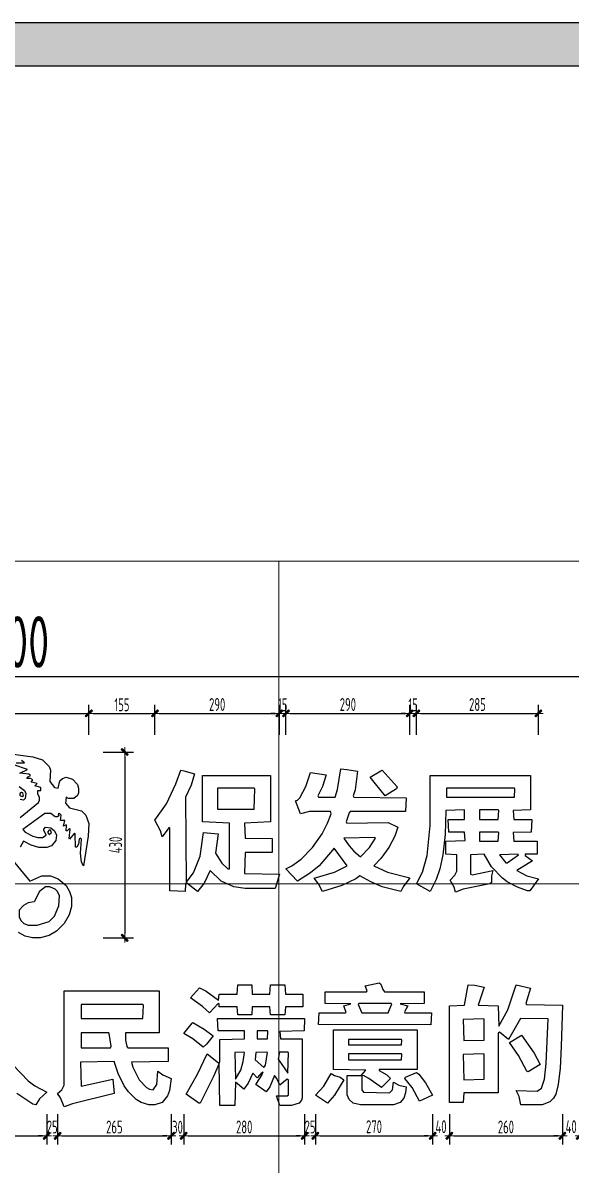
# Model space of a CAD drawing. Header units: millimetres. Extents: x 3119 to 22999, y 1964 to 6765.
# Drawn here: x 12092 to 13365, y 4112 to 6765 of the extents above; entities that cross this region are included whole.
import ezdxf

# ---------------------------------------------------------------- set-up
doc = ezdxf.new("R2010")
doc.units = ezdxf.units.MM
doc.layers.get('Defpoints').update_dxf_attribs({"color": 250})
doc.layers.add('FC-FLOOR【地材分格】', color=138, linetype='Continuous', lineweight=0)
doc.layers.add('RC-FIN【天花轮廓线】', color=30, linetype='Continuous', lineweight=0)
for name, color, linetype in [('HATCH【填充】', 250, 'Continuous'), ('Q◆03 公共标注', 44, 'Continuous'), ('WALL', 6, 'Continuous')]:
    doc.layers.add(name, color=color, linetype=linetype)
doc.styles.add('CCD_DIM', font='ARCHS.SHX', dxfattribs={"width": 0.7})
doc.dimstyles.new('ZL_1：10', dxfattribs={"dimscale": 10, "dimtxt": 3, "dimasz": 1, "dimexe": 2, "dimexo": 1, "dimgap": 0.5, "dimtad": 1, "dimdec": 0, "dimrnd": 5, "dimdsep": 46, "dimtxsty": 'CCD_DIM', "dimblk": 'WS-cj', "dimblk1": 'WS-cj', "dimblk2": 'WS-cj', "dimcen": 0, "dimclrd": 44, "dimclre": 44, "dimclrt": 2, "dimadec": 0, "dimazin": 0, "dimtfac": 1, "dimtdec": 0, "dimtix": 1, "dimtofl": 0, "dimtmove": 2, "dimatfit": 3, "dimldrblk": 'hl_arrow2', "dimfxl": 5, "dimfxlon": 1, "dimarcsym": 0})
doc.dimstyles.new('ZL_1：40', dxfattribs={"dimscale": 40, "dimtxt": 3, "dimasz": 1, "dimexe": 2, "dimexo": 1, "dimgap": 0.5, "dimtad": 1, "dimdec": 0, "dimrnd": 5, "dimdsep": 46, "dimtxsty": 'CCD_DIM', "dimblk": 'WS-cj', "dimblk1": 'WS-cj', "dimblk2": 'WS-cj', "dimcen": 0, "dimclrd": 44, "dimclre": 44, "dimclrt": 2, "dimadec": 0, "dimazin": 0, "dimtfac": 1, "dimtdec": 0, "dimtix": 1, "dimtofl": 0, "dimtmove": 2, "dimatfit": 3, "dimldrblk": 'hl_arrow2', "dimfxl": 5, "dimfxlon": 1, "dimarcsym": 0})

# ---------------------------------------------------------------- blocks, each defined once
blk = doc.blocks.new('46464161')
at = {"linetype": 'Continuous'}
for points in [[(14049.7, 638.6), (14098.7, 631.6), (14114.7, 626.6), (14125.7, 615.6), (14127.7, 609.6), (14126.7, 590.6), (14134.7, 580.6), (14140.7, 579.6), (14143.7, 591.6), (14147.7, 595.6), (14153.7, 597.6), (14164.7, 594.6), (14172.7, 585.6), (14174.7, 579.6), (14174.7, 571.6), (14172.7, 567.6), (14166.7, 562.6), (14157.7, 562.6), (14153.7, 564.6), (14152.7, 554.6), (14159.7, 546.6), (14179.7, 541.6), (14186.7, 534.6), (14191.7, 520.6), (14190.7, 499.6), (14182.7, 450.6), (14179.7, 456.6), (14177.7, 471.6), (14179.7, 494.6), (14177.7, 496.6), (14175.7, 494.6), (14174.7, 486.6), (14171.7, 481.6), (14169.7, 481.6), (14168.7, 503.6), (14167.7, 504.6), (14159.7, 494.6), (14158.7, 495.6), (14160.7, 511.6), (14159.7, 512.6), (14155.7, 508.6), (14153.7, 508.6), (14154.7, 517.6), (14153.7, 518.6), (14149.7, 516.6), (14151.7, 525.6), (14144.7, 525.6), (14145.7, 534.6), (14142.7, 537.6), (14140.7, 536.6), (14141.7, 533.6), (14139.7, 531.6), (14135.7, 531.6), (14128.7, 537.6), (14118.7, 537.6), (14081.7, 510.6), (14085.7, 506.6), (14098.7, 499.6), (14106.7, 497.6), (14114.7, 497.6), (14120.7, 501.6), (14116.7, 509.6), (14116.7, 511.6), (14119.7, 514.6), (14128.7, 513.6), (14134.7, 508.6), (14137.7, 501.6), (14136.7, 492.6), (14129.7, 483.6), (14121.7, 480.6), (14108.7, 480.6), (14095.7, 484.6), (14082.7, 491.6), (14077.7, 481.6)], [(14057.7, 468.6), (14093.7, 424.6), (14113.7, 433.6), (14127.7, 433.6), (14140.7, 428.6), (14153.7, 417.6), (14159.7, 407.6), (14162.7, 397.6), (14162.7, 382.6), (14158.7, 368.6), (14150.7, 354.6), (14137.7, 341.6), (14125.7, 334.6), (14110.7, 330.6), (14097.7, 330.6), (14085.7, 333.6), (14074.7, 339.6)], [(14075.7, 582.6), (14084.7, 575.6), (14086.7, 570.6), (14085.7, 562.6), (14082.7, 559.6), (14077.7, 560.6)], [(14077.7, 530.6), (14107.7, 555.6), (14109.7, 559.6), (14109.7, 564.6), (14106.7, 569.6), (14106.7, 575.6), (14111.7, 575.6), (14111.7, 580.6), (14101.7, 583.6), (14105.7, 587.6), (14095.7, 589.6), (14098.7, 593.6), (14094.7, 595.6), (14088.7, 595.6), (14090.7, 598.6), (14094.7, 600.6), (14091.7, 602.6), (14076.7, 604.6), (14089.7, 610.6), (14066.7, 618.6)], [(14070.7, 621.6), (14084.7, 621.6), (14079.7, 625.6)], [(14344.7, 609.6), (14349.7, 608.6), (14367.7, 603.6), (14361.7, 584.6), (14352.7, 564.6), (14353.7, 422.6), (14365.7, 438.6), (14376.7, 466.6), (14382.7, 505.6), (14406.7, 503.6), (14402.7, 471.6), (14412.7, 454.6), (14422.7, 445.6), (14425.7, 445.6), (14425.7, 521.6), (14380.7, 523.6), (14380.7, 600.6), (14493.7, 600.6), (14493.7, 523.6), (14450.7, 521.6), (14451.7, 496.6), (14496.7, 495.6), (14496.7, 472.6), (14451.7, 472.6), (14450.7, 437.6), (14508.7, 436.6), (14501.7, 412.6), (14451.7, 412.6), (14432.7, 415.6), (14411.7, 424.6), (14393.7, 442.6), (14383.7, 421.6), (14372.7, 407.6), (14354.7, 421.6), (14352.7, 420.6), (14351.7, 407.6), (14326.7, 408.6), (14326.7, 513.6), (14324.7, 513.6), (14313.7, 498.6), (14310.7, 508.6), (14301.7, 526.6), (14320.7, 553.6), (14336.7, 586.6), (14344.7, 609.6)], [(14610.7, 611.6), (14620.7, 610.6), (14638.7, 607.6), (14634.7, 576.6), (14631.7, 566.6), (14632.7, 564.6), (14719.7, 563.6), (14718.7, 540.6), (14626.7, 540.6), (14624.7, 538.6), (14619.7, 523.6), (14620.7, 521.6), (14689.7, 522.6), (14705.7, 514.6), (14700.7, 499.6), (14690.7, 480.6), (14677.7, 462.6), (14665.7, 450.6), (14688.7, 439.6), (14725.7, 430.6), (14714.7, 415.6), (14710.7, 407.6), (14679.7, 415.6), (14660.7, 423.6), (14642.7, 433.6), (14635.7, 428.6), (14612.7, 417.6), (14580.7, 407.6), (14573.7, 420.6), (14566.7, 429.6), (14600.7, 439.6), (14621.7, 450.6), (14599.7, 479.6), (14574.7, 450.6), (14560.7, 438.6), (14538.7, 424.6), (14519.7, 445.6), (14529.7, 450.6), (14544.7, 461.6), (14563.7, 480.6), (14579.7, 503.6), (14588.7, 521.6), (14594.7, 536.6), (14593.7, 540.6), (14558.7, 540.6), (14543.7, 536.6), (14535.7, 558.6), (14538.7, 559.6), (14542.7, 563.6), (14552.7, 582.6), (14560.7, 605.6), (14586.7, 601.6), (14580.7, 582.6), (14572.7, 566.6), (14573.7, 564.6), (14601.7, 564.6), (14605.7, 577.6), (14610.7, 611.6)], [(14677.7, 608.6), (14679.7, 609.6), (14704.7, 581.6), (14703.7, 578.6), (14684.7, 566.6), (14659.7, 597.6), (14677.7, 608.6)], [(14759.7, 600.6), (14926.7, 600.6), (14926.7, 543.6), (14897.7, 542.6), (14898.7, 527.6), (14928.7, 527.6), (14927.7, 506.6), (14897.7, 505.6), (14898.7, 491.6), (14937.7, 491.6), (14937.7, 469.6), (14917.7, 469.6), (14917.7, 467.6), (14929.7, 458.6), (14903.7, 442.6), (14920.7, 433.6), (14939.7, 428.6), (14925.7, 408.6), (14921.7, 408.6), (14904.7, 414.6), (14887.7, 423.6), (14879.7, 429.6), (14861.7, 448.6), (14849.7, 469.6), (14826.7, 468.6), (14826.7, 436.6), (14829.7, 435.6), (14863.7, 442.6), (14861.7, 433.6), (14861.7, 422.6), (14858.7, 420.6), (14814.7, 411.6), (14801.7, 406.6), (14799.7, 414.6), (14792.7, 426.6), (14800.7, 434.6), (14803.7, 441.6), (14803.7, 468.6), (14785.7, 469.6), (14785.7, 491.6), (14817.7, 492.6), (14816.7, 506.6), (14790.7, 506.6), (14789.7, 527.6), (14816.7, 527.6), (14816.7, 543.6), (14785.7, 542.6), (14784.7, 502.6), (14780.7, 468.6), (14775.7, 445.6), (14769.7, 427.6), (14759.7, 407.6), (14736.7, 420.6), (14746.7, 439.6), (14754.7, 467.6), (14759.7, 517.6), (14759.7, 600.6)], [(14081.7, 571.6), (14079.7, 572.6), (14076.7, 570.6), (14076.7, 567.6), (14080.7, 565.6), (14082.7, 567.6), (14081.7, 571.6)], [(14467.7, 578.6), (14466.7, 579.6), (14405.7, 579.6), (14405.7, 544.6), (14466.7, 544.6), (14467.7, 578.6)], [(14900.7, 578.6), (14899.7, 579.6), (14786.7, 579.6), (14786.7, 564.6), (14899.7, 564.6), (14900.7, 578.6)], [(14873.7, 542.6), (14872.7, 543.6), (14841.7, 543.6), (14841.7, 527.6), (14872.7, 527.6), (14873.7, 542.6)], [(14128.7, 508.6), (14127.7, 509.6), (14125.7, 509.6), (14122.7, 506.6), (14125.7, 502.6), (14129.7, 504.6), (14128.7, 508.6)], [(14668.7, 496.6), (14667.7, 497.6), (14615.7, 496.6), (14624.7, 483.6), (14632.7, 474.6), (14643.7, 465.6), (14658.7, 480.6), (14668.7, 496.6)], [(14873.7, 505.6), (14872.7, 506.6), (14841.7, 506.6), (14841.7, 491.6), (14872.7, 491.6), (14873.7, 505.6)], [(14906.7, 468.6), (14905.7, 469.6), (14874.7, 468.6), (14885.7, 455.6), (14887.7, 455.6), (14906.7, 468.6)], [(14127.7, 414.6), (14126.7, 415.6), (14119.7, 415.6), (14109.7, 407.6), (14100.7, 390.6), (14090.7, 388.6), (14082.7, 384.6), (14075.7, 376.6), (14075.7, 365.6), (14078.7, 359.6), (14083.7, 354.6), (14090.7, 351.6), (14105.7, 351.6), (14125.7, 357.6), (14134.7, 366.6), (14141.7, 383.6), (14142.7, 400.6), (14139.7, 407.6), (14135.7, 411.6), (14127.7, 414.6)], [(14065.7, 118.6), (14090.7, 92.6), (14101.7, 84.6), (14121.7, 73.6), (14109.7, 62.6), (14103.7, 52.6), (14098.7, 53.6), (14071.7, 71.6)], [(14439.7, 252.6), (14462.7, 252.6), (14463.7, 236.6), (14492.7, 236.6), (14493.7, 252.6), (14517.7, 252.6), (14518.7, 236.6), (14547.7, 236.6), (14547.7, 215.6), (14518.7, 215.6), (14517.7, 202.6), (14493.7, 202.6), (14492.7, 215.6), (14463.7, 215.6), (14462.7, 202.6), (14439.7, 202.6), (14438.7, 215.6), (14408.7, 215.6), (14408.7, 220.6), (14406.7, 221.6), (14392.7, 205.6), (14380.7, 216.6), (14360.7, 230.6), (14375.7, 247.6), (14386.7, 241.6), (14407.7, 226.6), (14408.7, 236.6), (14438.7, 236.6), (14439.7, 252.6)], [(14674.7, 255.6), (14677.7, 253.6), (14680.7, 244.6), (14683.7, 240.6), (14749.7, 240.6), (14749.7, 221.6), (14709.7, 220.6), (14722.7, 217.6), (14716.7, 207.6), (14717.7, 205.6), (14761.7, 205.6), (14760.7, 185.6), (14573.7, 186.6), (14574.7, 205.6), (14618.7, 205.6), (14619.7, 206.6), (14615.7, 217.6), (14627.7, 220.6), (14584.7, 221.6), (14584.7, 240.6), (14653.7, 240.6), (14654.7, 242.6), (14651.7, 250.6), (14674.7, 255.6)], [(14822.7, 252.6), (14833.7, 251.6), (14849.7, 248.6), (14839.7, 218.6), (14872.7, 217.6), (14873.7, 183.6), (14888.7, 210.6), (14902.7, 252.6), (14926.7, 246.6), (14918.7, 221.6), (14919.7, 219.6), (14979.7, 218.6), (14977.7, 149.6), (14975.7, 113.6), (14972.7, 86.6), (14968.7, 70.6), (14964.7, 63.6), (14958.7, 57.6), (14945.7, 52.6), (14910.7, 52.6), (14907.7, 66.6), (14902.7, 76.6), (14937.7, 75.6), (14944.7, 80.6), (14949.7, 95.6), (14952.7, 121.6), (14955.7, 195.6), (14909.7, 196.6), (14889.7, 161.6), (14874.7, 173.6), (14872.7, 172.6), (14872.7, 72.6), (14815.7, 72.6), (14814.7, 56.6), (14791.7, 56.6), (14791.7, 217.6), (14816.7, 218.6), (14822.7, 252.6)], [(14150.7, 242.6), (14308.7, 242.6), (14308.7, 172.6), (14252.7, 172.6), (14252.7, 160.6), (14254.7, 149.6), (14256.7, 147.6), (14323.7, 147.6), (14323.7, 124.6), (14262.7, 123.6), (14264.7, 115.6), (14275.7, 94.6), (14287.7, 81.6), (14292.7, 78.6), (14298.7, 77.6), (14304.7, 86.6), (14306.7, 108.6), (14314.7, 102.6), (14328.7, 96.6), (14325.7, 76.6), (14322.7, 67.6), (14313.7, 56.6), (14301.7, 52.6), (14291.7, 52.6), (14278.7, 56.6), (14270.7, 61.6), (14257.7, 74.6), (14250.7, 84.6), (14240.7, 104.6), (14233.7, 124.6), (14177.7, 123.6), (14178.7, 83.6), (14231.7, 95.6), (14233.7, 71.6), (14164.7, 54.6), (14150.7, 49.6), (14144.7, 64.6), (14139.7, 71.6), (14146.7, 77.6), (14150.7, 85.6), (14150.7, 242.6)], [(14282.7, 218.6), (14281.7, 219.6), (14178.7, 219.6), (14178.7, 196.6), (14281.7, 196.6), (14282.7, 218.6)], [(14695.7, 220.6), (14694.7, 221.6), (14640.7, 221.6), (14639.7, 219.6), (14645.7, 205.6), (14689.7, 205.6), (14695.7, 220.6)], [(14405.7, 196.6), (14550.7, 196.6), (14549.7, 175.6), (14509.7, 174.6), (14510.7, 162.6), (14546.7, 162.6), (14546.7, 64.6), (14545.7, 60.6), (14541.7, 55.6), (14528.7, 51.6), (14509.7, 51.6), (14503.7, 67.6), (14521.7, 67.6), (14523.7, 69.6), (14523.7, 94.6), (14521.7, 95.6), (14509.7, 85.6), (14504.7, 96.6), (14500.7, 101.6), (14492.7, 82.6), (14486.7, 74.6), (14469.7, 86.6), (14480.7, 103.6), (14479.7, 106.6), (14471.7, 97.6), (14464.7, 105.6), (14456.7, 88.6), (14449.7, 78.6), (14435.7, 90.6), (14434.7, 51.6), (14409.7, 51.6), (14408.7, 121.6), (14398.7, 98.6), (14376.7, 55.6), (14374.7, 55.6), (14353.7, 70.6), (14372.7, 103.6), (14388.7, 137.6), (14407.7, 122.6), (14409.7, 123.6), (14409.7, 161.6), (14450.7, 162.6), (14450.7, 175.6), (14406.7, 175.6), (14405.7, 196.6)], [(14849.7, 194.6), (14848.7, 195.6), (14814.7, 194.6), (14815.7, 159.6), (14849.7, 160.6), (14849.7, 194.6)], [(14225.7, 171.6), (14224.7, 172.6), (14178.7, 172.6), (14178.7, 147.6), (14227.7, 147.6), (14228.7, 150.6), (14225.7, 171.6)], [(14363.7, 188.6), (14364.7, 189.6), (14383.7, 178.6), (14398.7, 167.6), (14387.7, 153.6), (14381.7, 148.6), (14364.7, 162.6), (14349.7, 171.6), (14363.7, 188.6)], [(14489.7, 174.6), (14488.7, 175.6), (14471.7, 175.6), (14471.7, 162.6), (14488.7, 162.6), (14489.7, 174.6)], [(14598.7, 177.6), (14737.7, 177.6), (14737.7, 111.6), (14674.7, 111.6), (14674.7, 109.6), (14687.7, 102.6), (14693.7, 96.6), (14678.7, 81.6), (14657.7, 96.6), (14648.7, 101.6), (14645.7, 100.6), (14645.7, 77.6), (14648.7, 73.6), (14691.7, 72.6), (14696.7, 77.6), (14698.7, 90.6), (14707.7, 85.6), (14719.7, 82.6), (14718.7, 72.6), (14715.7, 63.6), (14709.7, 56.6), (14698.7, 52.6), (14643.7, 52.6), (14631.7, 55.6), (14624.7, 61.6), (14621.7, 69.6), (14621.7, 101.6), (14644.7, 101.6), (14652.7, 110.6), (14598.7, 111.6), (14598.7, 177.6)], [(14712.7, 160.6), (14711.7, 161.6), (14623.7, 161.6), (14623.7, 152.6), (14711.7, 152.6), (14712.7, 160.6)], [(14909.7, 167.6), (14911.7, 168.6), (14932.7, 138.6), (14942.7, 119.6), (14922.7, 107.6), (14920.7, 108.6), (14906.7, 134.6), (14891.7, 156.6), (14909.7, 167.6)], [(14450.7, 139.6), (14449.7, 140.6), (14434.7, 139.6), (14435.7, 95.6), (14444.7, 110.6), (14448.7, 124.6), (14450.7, 139.6)], [(14488.7, 139.6), (14487.7, 140.6), (14469.7, 139.6), (14468.7, 127.6), (14482.7, 114.6), (14485.7, 118.6), (14488.7, 139.6)], [(14523.7, 139.6), (14522.7, 140.6), (14508.7, 140.6), (14506.7, 128.6), (14522.7, 105.6), (14523.7, 139.6)], [(14712.7, 136.6), (14711.7, 137.6), (14623.7, 137.6), (14623.7, 127.6), (14711.7, 127.6), (14712.7, 136.6)], [(14849.7, 136.6), (14848.7, 137.6), (14814.7, 136.6), (14815.7, 94.6), (14849.7, 95.6), (14849.7, 136.6)], [(14481.7, 106.6), (14480.7, 107.6), (14480.7, 105.6), (14481.7, 106.6)], [(14594.7, 104.6), (14600.7, 101.6), (14609.7, 98.6), (14615.7, 94.6), (14600.7, 68.6), (14588.7, 55.6), (14568.7, 68.6), (14582.7, 83.6), (14594.7, 104.6)], [(14736.7, 106.6), (14740.7, 103.6), (14751.7, 89.6), (14763.7, 68.6), (14741.7, 58.6), (14729.7, 81.6), (14717.7, 96.6), (14718.7, 98.6), (14736.7, 106.6)]]:
    blk.add_lwpolyline(points, dxfattribs=at)
blk = doc.blocks.new('WS-cj')
blk.add_hatch(color=2).paths.add_polyline_path([(0.588, 0.818), (-0.818, -0.588), (-0.588, -0.818), (0.818, 0.588)])
at = {"color": 2, "linetype": 'ByBlock', "lineweight": 0}
for p, q in [((-1.1, 0), (0, 0)), ((0, 0), (1.1, 0))]:
    blk.add_line(p, q, dxfattribs=at)
at = {"color": 2}
blk.add_lwpolyline([(0.588, 0.818), (-0.818, -0.588), (-0.588, -0.818), (0.818, 0.588)], close=True, dxfattribs=at)
blk = doc.blocks.new('*D41')
at = {"layer": 'Defpoints', "color": 0, "transparency": 16777216}
for p in [(14553.5, 5247.2), (9553.5, 5117.6), (14553.5, 5117.6)]:
    blk.add_point(p, dxfattribs=at)
at = {"layer": 'Q◆03 公共标注', "color": 44, "lineweight": -2, "transparency": 16777216}
for p, q in [((9553.5, 5157.6), (9553.5, 5327.2)), ((14553.5, 5157.6), (14553.5, 5327.2)), ((9593.5, 5247.2), (14513.5, 5247.2))]:
    blk.add_line(p, q, dxfattribs=at)
at = {"layer": 'Q◆03 公共标注', "color": 44, "lineweight": -2, "transparency": 16777216, "xscale": 40, "yscale": 40, "zscale": 40, "rotation": 180}
blk.add_blockref('WS-cj', (9553.5, 5247.2), dxfattribs=at)
at = {"layer": 'Q◆03 公共标注', "color": 44, "lineweight": -2, "transparency": 16777216, "xscale": 40, "yscale": 40, "zscale": 40}
blk.add_blockref('WS-cj', (14553.5, 5247.2), dxfattribs=at)
at = {"layer": 'Q◆03 公共标注', "color": 2, "transparency": 16777216, "insert": (12053.5, 5327.2), "char_height": 120, "attachment_point": 5, "style": 'CCD_DIM'}
blk.add_mtext('5000', dxfattribs=at)
blk = doc.blocks.new('hl_arrow2')
at = {"color": 2}
blk.add_line((-0.221, 0), (-1, 0), dxfattribs=at)
blk.add_lwpolyline([(-0.221, 0), (-0.861, -0.689), (-0.654, -0.862), (0, 0), (-0.654, 0.862), (-0.861, 0.689)], close=True, dxfattribs=at)
for points in [[(-0.861, 0.689), (-0.654, 0.862), (-0.221, 0), (0, 0)], [(-0.861, -0.689), (-0.654, -0.862), (-0.221, 0), (0, 0)]]:
    blk.add_solid(points, dxfattribs=at)
blk = doc.blocks.new('*D61')
at = {"layer": 'Defpoints', "color": 0, "transparency": 16777216}
for p in [(11862.6, 4249.4), (12147.3, 4249.4), (12147.3, 4180.4)]:
    blk.add_point(p, dxfattribs=at)
at = {"layer": 'Q◆03 公共标注', "color": 44, "lineweight": -2, "transparency": 16777216}
for p, q in [((11862.6, 4230.4), (11862.6, 4160.4)), ((12147.3, 4230.4), (12147.3, 4160.4)), ((11872.6, 4180.4), (12137.3, 4180.4))]:
    blk.add_line(p, q, dxfattribs=at)
at = {"layer": 'Q◆03 公共标注', "color": 44, "lineweight": -2, "transparency": 16777216, "xscale": 10, "yscale": 10, "zscale": 10, "rotation": 180}
blk.add_blockref('WS-cj', (11862.6, 4180.4), dxfattribs=at)
at = {"layer": 'Q◆03 公共标注', "color": 44, "lineweight": -2, "transparency": 16777216, "xscale": 10, "yscale": 10, "zscale": 10}
blk.add_blockref('WS-cj', (12147.3, 4180.4), dxfattribs=at)
at = {"layer": 'Q◆03 公共标注', "color": 2, "transparency": 16777216, "insert": (12005, 4201), "char_height": 30, "attachment_point": 5, "style": 'CCD_DIM'}
blk.add_mtext('285', dxfattribs=at)
blk = doc.blocks.new('*D62')
at = {"layer": 'Defpoints', "color": 0, "transparency": 16777216}
for p in [(12147.3, 4249.4), (12172.5, 4249.4), (12172.5, 4180.4)]:
    blk.add_point(p, dxfattribs=at)
at = {"layer": 'Q◆03 公共标注', "color": 44, "lineweight": -2, "transparency": 16777216}
for p, q in [((12147.3, 4230.4), (12147.3, 4160.4)), ((12172.5, 4230.4), (12172.5, 4160.4)), ((12137.3, 4180.4), (12127.3, 4180.4)), ((12182.5, 4180.4), (12192.5, 4180.4))]:
    blk.add_line(p, q, dxfattribs=at)
at = {"layer": 'Q◆03 公共标注', "color": 44, "lineweight": -2, "transparency": 16777216, "xscale": 10, "yscale": 10, "zscale": 10}
blk.add_blockref('WS-cj', (12147.3, 4180.4), dxfattribs=at)
at = {"layer": 'Q◆03 公共标注', "color": 44, "lineweight": -2, "transparency": 16777216, "xscale": 10, "yscale": 10, "zscale": 10, "rotation": 180}
blk.add_blockref('WS-cj', (12172.5, 4180.4), dxfattribs=at)
at = {"layer": 'Q◆03 公共标注', "color": 2, "transparency": 16777216, "insert": (12159.9, 4201), "char_height": 30, "attachment_point": 5, "style": 'CCD_DIM'}
blk.add_mtext('25', dxfattribs=at)
blk = doc.blocks.new('*D63')
at = {"layer": 'Defpoints', "color": 0, "transparency": 16777216}
for p in [(12172.5, 4249.4), (12436.2, 4249.4), (12436.2, 4180.4)]:
    blk.add_point(p, dxfattribs=at)
at = {"layer": 'Q◆03 公共标注', "color": 44, "lineweight": -2, "transparency": 16777216}
for p, q in [((12172.5, 4230.4), (12172.5, 4160.4)), ((12436.2, 4230.4), (12436.2, 4160.4)), ((12182.5, 4180.4), (12426.2, 4180.4))]:
    blk.add_line(p, q, dxfattribs=at)
at = {"layer": 'Q◆03 公共标注', "color": 44, "lineweight": -2, "transparency": 16777216, "xscale": 10, "yscale": 10, "zscale": 10, "rotation": 180}
blk.add_blockref('WS-cj', (12172.5, 4180.4), dxfattribs=at)
at = {"layer": 'Q◆03 公共标注', "color": 44, "lineweight": -2, "transparency": 16777216, "xscale": 10, "yscale": 10, "zscale": 10}
blk.add_blockref('WS-cj', (12436.2, 4180.4), dxfattribs=at)
at = {"layer": 'Q◆03 公共标注', "color": 2, "transparency": 16777216, "insert": (12304.3, 4201), "char_height": 30, "attachment_point": 5, "style": 'CCD_DIM'}
blk.add_mtext('265', dxfattribs=at)
blk = doc.blocks.new('*D64')
at = {"layer": 'Defpoints', "color": 0, "transparency": 16777216}
for p in [(12436.2, 4249.4), (12465.5, 4249.4), (12465.5, 4180.4)]:
    blk.add_point(p, dxfattribs=at)
at = {"layer": 'Q◆03 公共标注', "color": 44, "lineweight": -2, "transparency": 16777216}
for p, q in [((12436.2, 4230.4), (12436.2, 4160.4)), ((12465.5, 4230.4), (12465.5, 4160.4)), ((12426.2, 4180.4), (12416.2, 4180.4)), ((12475.5, 4180.4), (12485.5, 4180.4))]:
    blk.add_line(p, q, dxfattribs=at)
at = {"layer": 'Q◆03 公共标注', "color": 44, "lineweight": -2, "transparency": 16777216, "xscale": 10, "yscale": 10, "zscale": 10}
blk.add_blockref('WS-cj', (12436.2, 4180.4), dxfattribs=at)
at = {"layer": 'Q◆03 公共标注', "color": 44, "lineweight": -2, "transparency": 16777216, "xscale": 10, "yscale": 10, "zscale": 10, "rotation": 180}
blk.add_blockref('WS-cj', (12465.5, 4180.4), dxfattribs=at)
at = {"layer": 'Q◆03 公共标注', "color": 2, "transparency": 16777216, "insert": (12450.9, 4200.4), "char_height": 30, "attachment_point": 5, "style": 'CCD_DIM'}
blk.add_mtext('30', dxfattribs=at)
blk = doc.blocks.new('*D65')
at = {"layer": 'Defpoints', "color": 0, "transparency": 16777216}
for p in [(12465.5, 4249.4), (12746.1, 4249.4), (12746.1, 4180.4)]:
    blk.add_point(p, dxfattribs=at)
at = {"layer": 'Q◆03 公共标注', "color": 44, "lineweight": -2, "transparency": 16777216}
for p, q in [((12465.5, 4230.4), (12465.5, 4160.4)), ((12746.1, 4230.4), (12746.1, 4160.4)), ((12475.5, 4180.4), (12736.1, 4180.4))]:
    blk.add_line(p, q, dxfattribs=at)
at = {"layer": 'Q◆03 公共标注', "color": 44, "lineweight": -2, "transparency": 16777216, "xscale": 10, "yscale": 10, "zscale": 10, "rotation": 180}
blk.add_blockref('WS-cj', (12465.5, 4180.4), dxfattribs=at)
at = {"layer": 'Q◆03 公共标注', "color": 44, "lineweight": -2, "transparency": 16777216, "xscale": 10, "yscale": 10, "zscale": 10}
blk.add_blockref('WS-cj', (12746.1, 4180.4), dxfattribs=at)
at = {"layer": 'Q◆03 公共标注', "color": 2, "transparency": 16777216, "insert": (12605.8, 4201), "char_height": 30, "attachment_point": 5, "style": 'CCD_DIM'}
blk.add_mtext('280', dxfattribs=at)
blk = doc.blocks.new('*D66')
at = {"layer": 'Defpoints', "color": 0, "transparency": 16777216}
for p in [(12746.1, 4249.4), (12771.2, 4249.4), (12771.2, 4180.4)]:
    blk.add_point(p, dxfattribs=at)
at = {"layer": 'Q◆03 公共标注', "color": 44, "lineweight": -2, "transparency": 16777216}
for p, q in [((12746.1, 4230.4), (12746.1, 4160.4)), ((12771.2, 4230.4), (12771.2, 4160.4)), ((12736.1, 4180.4), (12726.1, 4180.4)), ((12781.2, 4180.4), (12791.2, 4180.4))]:
    blk.add_line(p, q, dxfattribs=at)
at = {"layer": 'Q◆03 公共标注', "color": 44, "lineweight": -2, "transparency": 16777216, "xscale": 10, "yscale": 10, "zscale": 10}
blk.add_blockref('WS-cj', (12746.1, 4180.4), dxfattribs=at)
at = {"layer": 'Q◆03 公共标注', "color": 44, "lineweight": -2, "transparency": 16777216, "xscale": 10, "yscale": 10, "zscale": 10, "rotation": 180}
blk.add_blockref('WS-cj', (12771.2, 4180.4), dxfattribs=at)
at = {"layer": 'Q◆03 公共标注', "color": 2, "transparency": 16777216, "insert": (12758.6, 4201), "char_height": 30, "attachment_point": 5, "style": 'CCD_DIM'}
blk.add_mtext('25', dxfattribs=at)
blk = doc.blocks.new('*D67')
at = {"layer": 'Defpoints', "color": 0, "transparency": 16777216}
for p in [(12771.2, 4249.4), (13043.3, 4249.4), (13043.3, 4180.4)]:
    blk.add_point(p, dxfattribs=at)
at = {"layer": 'Q◆03 公共标注', "color": 44, "lineweight": -2, "transparency": 16777216}
for p, q in [((12771.2, 4230.4), (12771.2, 4160.4)), ((13043.3, 4230.4), (13043.3, 4160.4)), ((12781.2, 4180.4), (13033.3, 4180.4))]:
    blk.add_line(p, q, dxfattribs=at)
at = {"layer": 'Q◆03 公共标注', "color": 44, "lineweight": -2, "transparency": 16777216, "xscale": 10, "yscale": 10, "zscale": 10, "rotation": 180}
blk.add_blockref('WS-cj', (12771.2, 4180.4), dxfattribs=at)
at = {"layer": 'Q◆03 公共标注', "color": 44, "lineweight": -2, "transparency": 16777216, "xscale": 10, "yscale": 10, "zscale": 10}
blk.add_blockref('WS-cj', (13043.3, 4180.4), dxfattribs=at)
at = {"layer": 'Q◆03 公共标注', "color": 2, "transparency": 16777216, "insert": (12907.2, 4201.6), "char_height": 30, "attachment_point": 5, "style": 'CCD_DIM'}
blk.add_mtext('270', dxfattribs=at)
blk = doc.blocks.new('*D68')
at = {"layer": 'Defpoints', "color": 0, "transparency": 16777216}
for p in [(13043.3, 4249.4), (13082.3, 4249.4), (13082.3, 4180.4)]:
    blk.add_point(p, dxfattribs=at)
at = {"layer": 'Q◆03 公共标注', "color": 44, "lineweight": -2, "transparency": 16777216}
for p, q in [((13043.3, 4230.4), (13043.3, 4160.4)), ((13082.3, 4230.4), (13082.3, 4160.4)), ((13033.3, 4180.4), (13023.3, 4180.4)), ((13092.3, 4180.4), (13102.3, 4180.4))]:
    blk.add_line(p, q, dxfattribs=at)
at = {"layer": 'Q◆03 公共标注', "color": 44, "lineweight": -2, "transparency": 16777216, "xscale": 10, "yscale": 10, "zscale": 10}
blk.add_blockref('WS-cj', (13043.3, 4180.4), dxfattribs=at)
at = {"layer": 'Q◆03 公共标注', "color": 44, "lineweight": -2, "transparency": 16777216, "xscale": 10, "yscale": 10, "zscale": 10, "rotation": 180}
blk.add_blockref('WS-cj', (13082.3, 4180.4), dxfattribs=at)
at = {"layer": 'Q◆03 公共标注', "color": 2, "transparency": 16777216, "insert": (13062.8, 4201.6), "char_height": 30, "attachment_point": 5, "style": 'CCD_DIM'}
blk.add_mtext('40', dxfattribs=at)
blk = doc.blocks.new('*D69')
at = {"layer": 'Defpoints', "color": 0, "transparency": 16777216}
for p in [(13082.3, 4249.4), (13344.8, 4249.4), (13344.8, 4180.4)]:
    blk.add_point(p, dxfattribs=at)
at = {"layer": 'Q◆03 公共标注', "color": 44, "lineweight": -2, "transparency": 16777216}
for p, q in [((13082.3, 4230.4), (13082.3, 4160.4)), ((13344.8, 4230.4), (13344.8, 4160.4)), ((13092.3, 4180.4), (13334.8, 4180.4))]:
    blk.add_line(p, q, dxfattribs=at)
at = {"layer": 'Q◆03 公共标注', "color": 44, "lineweight": -2, "transparency": 16777216, "xscale": 10, "yscale": 10, "zscale": 10, "rotation": 180}
blk.add_blockref('WS-cj', (13082.3, 4180.4), dxfattribs=at)
at = {"layer": 'Q◆03 公共标注', "color": 44, "lineweight": -2, "transparency": 16777216, "xscale": 10, "yscale": 10, "zscale": 10}
blk.add_blockref('WS-cj', (13344.8, 4180.4), dxfattribs=at)
at = {"layer": 'Q◆03 公共标注', "color": 2, "transparency": 16777216, "insert": (13213.5, 4201), "char_height": 30, "attachment_point": 5, "style": 'CCD_DIM'}
blk.add_mtext('260', dxfattribs=at)
blk = doc.blocks.new('*D70')
at = {"layer": 'Defpoints', "color": 0, "transparency": 16777216}
for p in [(13344.8, 4249.4), (13385.2, 4249.4), (13385.2, 4180.4)]:
    blk.add_point(p, dxfattribs=at)
at = {"layer": 'Q◆03 公共标注', "color": 44, "lineweight": -2, "transparency": 16777216}
for p, q in [((13344.8, 4230.4), (13344.8, 4160.4)), ((13385.2, 4230.4), (13385.2, 4160.4)), ((13334.8, 4180.4), (13324.8, 4180.4)), ((13395.2, 4180.4), (13405.2, 4180.4))]:
    blk.add_line(p, q, dxfattribs=at)
at = {"layer": 'Q◆03 公共标注', "color": 44, "lineweight": -2, "transparency": 16777216, "xscale": 10, "yscale": 10, "zscale": 10}
blk.add_blockref('WS-cj', (13344.8, 4180.4), dxfattribs=at)
at = {"layer": 'Q◆03 公共标注', "color": 44, "lineweight": -2, "transparency": 16777216, "xscale": 10, "yscale": 10, "zscale": 10, "rotation": 180}
blk.add_blockref('WS-cj', (13385.2, 4180.4), dxfattribs=at)
at = {"layer": 'Q◆03 公共标注', "color": 2, "transparency": 16777216, "insert": (13365, 4201.6), "char_height": 30, "attachment_point": 5, "style": 'CCD_DIM'}
blk.add_mtext('40', dxfattribs=at)
blk = doc.blocks.new('*D89')
at = {"layer": 'Defpoints', "color": 0, "transparency": 16777216}
for p in [(12245, 5161.3), (11784.5, 5071.5), (12245, 5071.5)]:
    blk.add_point(p, dxfattribs=at)
at = {"layer": 'Q◆03 公共标注', "color": 44, "lineweight": -2, "transparency": 16777216}
for p, q in [((11784.5, 5111.3), (11784.5, 5181.3)), ((12245, 5111.3), (12245, 5181.3)), ((11794.5, 5161.3), (12235, 5161.3))]:
    blk.add_line(p, q, dxfattribs=at)
at = {"layer": 'Q◆03 公共标注', "color": 44, "lineweight": -2, "transparency": 16777216, "xscale": 10, "yscale": 10, "zscale": 10, "rotation": 180}
blk.add_blockref('WS-cj', (11784.5, 5161.3), dxfattribs=at)
at = {"layer": 'Q◆03 公共标注', "color": 44, "lineweight": -2, "transparency": 16777216, "xscale": 10, "yscale": 10, "zscale": 10}
blk.add_blockref('WS-cj', (12245, 5161.3), dxfattribs=at)
at = {"layer": 'Q◆03 公共标注', "color": 2, "transparency": 16777216, "insert": (12014.7, 5182.5), "char_height": 30, "attachment_point": 5, "style": 'CCD_DIM'}
blk.add_mtext('460', dxfattribs=at)
blk = doc.blocks.new('*D90')
at = {"layer": 'Defpoints', "color": 0, "transparency": 16777216}
for p in [(12398.5, 5161.3), (12245, 5071.5), (12398.5, 5071.5)]:
    blk.add_point(p, dxfattribs=at)
at = {"layer": 'Q◆03 公共标注', "color": 44, "lineweight": -2, "transparency": 16777216}
for p, q in [((12245, 5111.3), (12245, 5181.3)), ((12398.5, 5111.3), (12398.5, 5181.3)), ((12255, 5161.3), (12388.5, 5161.3))]:
    blk.add_line(p, q, dxfattribs=at)
at = {"layer": 'Q◆03 公共标注', "color": 44, "lineweight": -2, "transparency": 16777216, "xscale": 10, "yscale": 10, "zscale": 10, "rotation": 180}
blk.add_blockref('WS-cj', (12245, 5161.3), dxfattribs=at)
at = {"layer": 'Q◆03 公共标注', "color": 44, "lineweight": -2, "transparency": 16777216, "xscale": 10, "yscale": 10, "zscale": 10}
blk.add_blockref('WS-cj', (12398.5, 5161.3), dxfattribs=at)
at = {"layer": 'Q◆03 公共标注', "color": 2, "transparency": 16777216, "insert": (12321.8, 5181.3), "char_height": 30, "attachment_point": 5, "style": 'CCD_DIM'}
blk.add_mtext('155', dxfattribs=at)
blk = doc.blocks.new('*D91')
at = {"layer": 'Defpoints', "color": 0, "transparency": 16777216}
for p in [(12687.4, 5161.3), (12398.5, 5071.5), (12687.4, 5071.5)]:
    blk.add_point(p, dxfattribs=at)
at = {"layer": 'Q◆03 公共标注', "color": 44, "lineweight": -2, "transparency": 16777216}
for p, q in [((12398.5, 5111.3), (12398.5, 5181.3)), ((12687.4, 5111.3), (12687.4, 5181.3)), ((12408.5, 5161.3), (12677.4, 5161.3))]:
    blk.add_line(p, q, dxfattribs=at)
at = {"layer": 'Q◆03 公共标注', "color": 44, "lineweight": -2, "transparency": 16777216, "xscale": 10, "yscale": 10, "zscale": 10, "rotation": 180}
blk.add_blockref('WS-cj', (12398.5, 5161.3), dxfattribs=at)
at = {"layer": 'Q◆03 公共标注', "color": 44, "lineweight": -2, "transparency": 16777216, "xscale": 10, "yscale": 10, "zscale": 10}
blk.add_blockref('WS-cj', (12687.4, 5161.3), dxfattribs=at)
at = {"layer": 'Q◆03 公共标注', "color": 2, "transparency": 16777216, "insert": (12543, 5181.9), "char_height": 30, "attachment_point": 5, "style": 'CCD_DIM'}
blk.add_mtext('290', dxfattribs=at)
blk = doc.blocks.new('*D92')
at = {"layer": 'Defpoints', "color": 0, "transparency": 16777216}
for p in [(12702.8, 5161.3), (12687.4, 5071.5), (12702.8, 5071.5)]:
    blk.add_point(p, dxfattribs=at)
at = {"layer": 'Q◆03 公共标注', "color": 44, "lineweight": -2, "transparency": 16777216}
for p, q in [((12687.4, 5111.3), (12687.4, 5181.3)), ((12702.8, 5111.3), (12702.8, 5181.3)), ((12677.4, 5161.3), (12667.4, 5161.3)), ((12712.8, 5161.3), (12722.8, 5161.3))]:
    blk.add_line(p, q, dxfattribs=at)
at = {"layer": 'Q◆03 公共标注', "color": 44, "lineweight": -2, "transparency": 16777216, "xscale": 10, "yscale": 10, "zscale": 10}
blk.add_blockref('WS-cj', (12687.4, 5161.3), dxfattribs=at)
at = {"layer": 'Q◆03 公共标注', "color": 44, "lineweight": -2, "transparency": 16777216, "xscale": 10, "yscale": 10, "zscale": 10, "rotation": 180}
blk.add_blockref('WS-cj', (12702.8, 5161.3), dxfattribs=at)
at = {"layer": 'Q◆03 公共标注', "color": 2, "transparency": 16777216, "insert": (12695.1, 5181.3), "char_height": 30, "attachment_point": 5, "style": 'CCD_DIM'}
blk.add_mtext('15', dxfattribs=at)
blk = doc.blocks.new('*D93')
at = {"layer": 'Defpoints', "color": 0, "transparency": 16777216}
for p in [(12990.3, 5161.3), (12702.8, 5071.5), (12990.3, 5071.5)]:
    blk.add_point(p, dxfattribs=at)
at = {"layer": 'Q◆03 公共标注', "color": 44, "lineweight": -2, "transparency": 16777216}
for p, q in [((12702.8, 5111.3), (12702.8, 5181.3)), ((12990.3, 5111.3), (12990.3, 5181.3)), ((12712.8, 5161.3), (12980.3, 5161.3))]:
    blk.add_line(p, q, dxfattribs=at)
at = {"layer": 'Q◆03 公共标注', "color": 44, "lineweight": -2, "transparency": 16777216, "xscale": 10, "yscale": 10, "zscale": 10, "rotation": 180}
blk.add_blockref('WS-cj', (12702.8, 5161.3), dxfattribs=at)
at = {"layer": 'Q◆03 公共标注', "color": 44, "lineweight": -2, "transparency": 16777216, "xscale": 10, "yscale": 10, "zscale": 10}
blk.add_blockref('WS-cj', (12990.3, 5161.3), dxfattribs=at)
at = {"layer": 'Q◆03 公共标注', "color": 2, "transparency": 16777216, "insert": (12846.5, 5181.9), "char_height": 30, "attachment_point": 5, "style": 'CCD_DIM'}
blk.add_mtext('290', dxfattribs=at)
blk = doc.blocks.new('*D94')
at = {"layer": 'Defpoints', "color": 0, "transparency": 16777216}
for p in [(13005.6, 5161.3), (12990.3, 5071.5), (13005.6, 5071.5)]:
    blk.add_point(p, dxfattribs=at)
at = {"layer": 'Q◆03 公共标注', "color": 44, "lineweight": -2, "transparency": 16777216}
for p, q in [((12990.3, 5111.3), (12990.3, 5181.3)), ((13005.6, 5111.3), (13005.6, 5181.3)), ((12980.3, 5161.3), (12970.3, 5161.3)), ((13015.6, 5161.3), (13025.6, 5161.3))]:
    blk.add_line(p, q, dxfattribs=at)
at = {"layer": 'Q◆03 公共标注', "color": 44, "lineweight": -2, "transparency": 16777216, "xscale": 10, "yscale": 10, "zscale": 10}
blk.add_blockref('WS-cj', (12990.3, 5161.3), dxfattribs=at)
at = {"layer": 'Q◆03 公共标注', "color": 44, "lineweight": -2, "transparency": 16777216, "xscale": 10, "yscale": 10, "zscale": 10, "rotation": 180}
blk.add_blockref('WS-cj', (13005.6, 5161.3), dxfattribs=at)
at = {"layer": 'Q◆03 公共标注', "color": 2, "transparency": 16777216, "insert": (12998, 5181.3), "char_height": 30, "attachment_point": 5, "style": 'CCD_DIM'}
blk.add_mtext('15', dxfattribs=at)
blk = doc.blocks.new('*D95')
at = {"layer": 'Defpoints', "color": 0, "transparency": 16777216}
for p in [(13289, 5161.3), (13005.6, 5071.5), (13289, 5071.5)]:
    blk.add_point(p, dxfattribs=at)
at = {"layer": 'Q◆03 公共标注', "color": 44, "lineweight": -2, "transparency": 16777216}
for p, q in [((13005.6, 5111.3), (13005.6, 5181.3)), ((13289, 5111.3), (13289, 5181.3)), ((13015.6, 5161.3), (13279, 5161.3))]:
    blk.add_line(p, q, dxfattribs=at)
at = {"layer": 'Q◆03 公共标注', "color": 44, "lineweight": -2, "transparency": 16777216, "xscale": 10, "yscale": 10, "zscale": 10, "rotation": 180}
blk.add_blockref('WS-cj', (13005.6, 5161.3), dxfattribs=at)
at = {"layer": 'Q◆03 公共标注', "color": 44, "lineweight": -2, "transparency": 16777216, "xscale": 10, "yscale": 10, "zscale": 10}
blk.add_blockref('WS-cj', (13289, 5161.3), dxfattribs=at)
at = {"layer": 'Q◆03 公共标注', "color": 2, "transparency": 16777216, "insert": (13147.3, 5181.9), "char_height": 30, "attachment_point": 5, "style": 'CCD_DIM'}
blk.add_mtext('285', dxfattribs=at)
blk = doc.blocks.new('*D96')
at = {"layer": 'Defpoints', "color": 0, "transparency": 16777216}
for p in [(12245, 5071.5), (12245, 4640.2), (12328.4, 4640.2)]:
    blk.add_point(p, dxfattribs=at)
at = {"layer": 'Q◆03 公共标注', "color": 44, "lineweight": -2, "transparency": 16777216}
for p, q in [((12278.4, 5071.5), (12348.4, 5071.5)), ((12328.4, 5061.5), (12328.4, 4650.2)), ((12278.4, 4640.2), (12348.4, 4640.2))]:
    blk.add_line(p, q, dxfattribs=at)
at = {"layer": 'Q◆03 公共标注', "color": 44, "lineweight": -2, "transparency": 16777216, "xscale": 10, "yscale": 10, "zscale": 10}
for p, rotation in [((12328.4, 5071.5), 90), ((12328.4, 4640.2), 270)]:
    blk.add_blockref('WS-cj', p, dxfattribs=dict(at, rotation=rotation))
at = {"layer": 'Q◆03 公共标注', "color": 2, "transparency": 16777216, "insert": (12307.2, 4855.8), "char_height": 30, "attachment_point": 5, "rotation": 90, "style": 'CCD_DIM'}
blk.add_mtext('430', dxfattribs=at)

msp = doc.modelspace()

# ---------------------------------------------------------------- hatches: boundary and pattern name
at = {"layer": 'FC-FLOOR【地材分格】'}
h = msp.add_hatch(dxfattribs=at)
h.set_pattern_fill('矩形900X1800', color=256, pattern_type=2)
h.set_pattern_definition([(0, (7285, 2964.6), (0, 1800), []), (90, (7285, 2964.6), (-900, 6e-14), [])])
h.paths.add_polyline_path([(7285, 5514.6), (16836.4, 5514.6), (16836.4, 2964.6), (7285, 2964.6)])
at = {"layer": 'HATCH【填充】'}
h = msp.add_hatch(color=256, dxfattribs=at)
h.dxf.hatch_style = 1
h.paths.add_polyline_path([(21553.2, 6764.6), (4705, 6764.6), (4705, 6664.6), (4855, 6664.6), (21553.2, 6664.6)])

# ---------------------------------------------------------------- linework, layer by layer
at = {"layer": 'RC-FIN【天花轮廓线】'}
msp.add_line((4855, 5514.6), (21403.2, 5514.6), dxfattribs=at)
at = {"layer": 'WALL', "color": 6}
msp.add_lwpolyline([(4705, 6664.6), (21553.2, 6664.6), (21553.2, 6764.6), (4705, 6764.6)], close=True, dxfattribs=at)

# ---------------------------------------------------------------- block references
at = {"xscale": 1.395641419118297, "yscale": 1.395641419118297, "zscale": 1.395641419118297}
msp.add_blockref('46464161', (-7561.5, 4178.8), dxfattribs=at)

# ---------------------------------------------------------------- dimensions: what is measured, and where the dimension line sits
at = {"layer": 'Q◆03 公共标注'}
for base, p1, p2, dimstyle, picture, middle in [((14553.5, 5247.2), (9553.5, 5117.6), (14553.5, 5117.6), 'ZL_1：40', '*D41', (12053.5, 5327.2)), ((12245.0191, 5161.2921), (11784.4575, 5071.4519), (12245.0191, 5071.4519), 'ZL_1：10', '*D89', (12014.7383, 5182.5421)), ((12398.5397, 5161.2921), (12245.0191, 5071.4519), (12398.5397, 5071.4519), 'ZL_1：10', '*D90', (12321.7794, 5181.2921)), ((12687.4, 5161.3), (12398.5, 5071.5), (12687.4, 5071.5), 'ZL_1：10', '*D91', (12543, 5181.9)), ((12702.8, 5161.3), (12687.4, 5071.5), (12702.8, 5071.5), 'ZL_1：10', '*D92', (12695.1, 5181.3)), ((12990.2915, 5161.2921), (12702.7895, 5071.4519), (12990.2915, 5071.4519), 'ZL_1：10', '*D93', (12846.5405, 5181.9171)), ((13005.6, 5161.3), (12990.3, 5071.5), (13005.6, 5071.5), 'ZL_1：10', '*D94', (12998, 5181.3)), ((13289, 5161.3), (13005.6, 5071.5), (13289, 5071.5), 'ZL_1：10', '*D95', (13147.3, 5181.9)), ((12147.3, 4180.4), (11862.6, 4249.4), (12147.3, 4249.4), 'ZL_1：10', '*D61', (12005, 4201)), ((12172.5, 4180.4), (12147.3, 4249.4), (12172.5, 4249.4), 'ZL_1：10', '*D62', (12159.9, 4201)), ((12436.2, 4180.4), (12172.5, 4249.4), (12436.2, 4249.4), 'ZL_1：10', '*D63', (12304.3, 4201)), ((12465.5, 4180.4), (12436.2, 4249.4), (12465.5, 4249.4), 'ZL_1：10', '*D64', (12450.9, 4200.4)), ((12746.1, 4180.4), (12465.5, 4249.4), (12746.1, 4249.4), 'ZL_1：10', '*D65', (12605.8, 4201)), ((12771.2, 4180.4), (12746.1, 4249.4), (12771.2, 4249.4), 'ZL_1：10', '*D66', (12758.6, 4201)), ((13043.3, 4180.4), (12771.2, 4249.4), (13043.3, 4249.4), 'ZL_1：10', '*D67', (12907.2, 4201.6)), ((13082.3, 4180.4), (13043.3, 4249.4), (13082.3, 4249.4), 'ZL_1：10', '*D68', (13062.8, 4201.6)), ((13344.7903, 4180.3663), (13082.2916, 4249.4107), (13344.7903, 4249.4107), 'ZL_1：10', '*D69', (13213.541, 4200.9913)), ((13385.2, 4180.4), (13344.8, 4249.4), (13385.2, 4249.4), 'ZL_1：10', '*D70', (13365, 4201.6))]:
    dim = msp.add_linear_dim(base=base, p1=p1, p2=p2, dimstyle=dimstyle, dxfattribs=at)
    dim.commit()
    dim.dimension.update_dxf_attribs({"geometry": picture, "text_midpoint": middle})
dim = msp.add_linear_dim(base=(12328.4, 4640.2), p1=(12245, 5071.5), p2=(12245, 4640.2), angle=90, dimstyle='ZL_1：10', dxfattribs=at)
dim.commit()
dim.dimension.update_dxf_attribs({"geometry": '*D96', "text_midpoint": (12307.2, 4855.8)})

doc.saveas('drawing.dxf')
